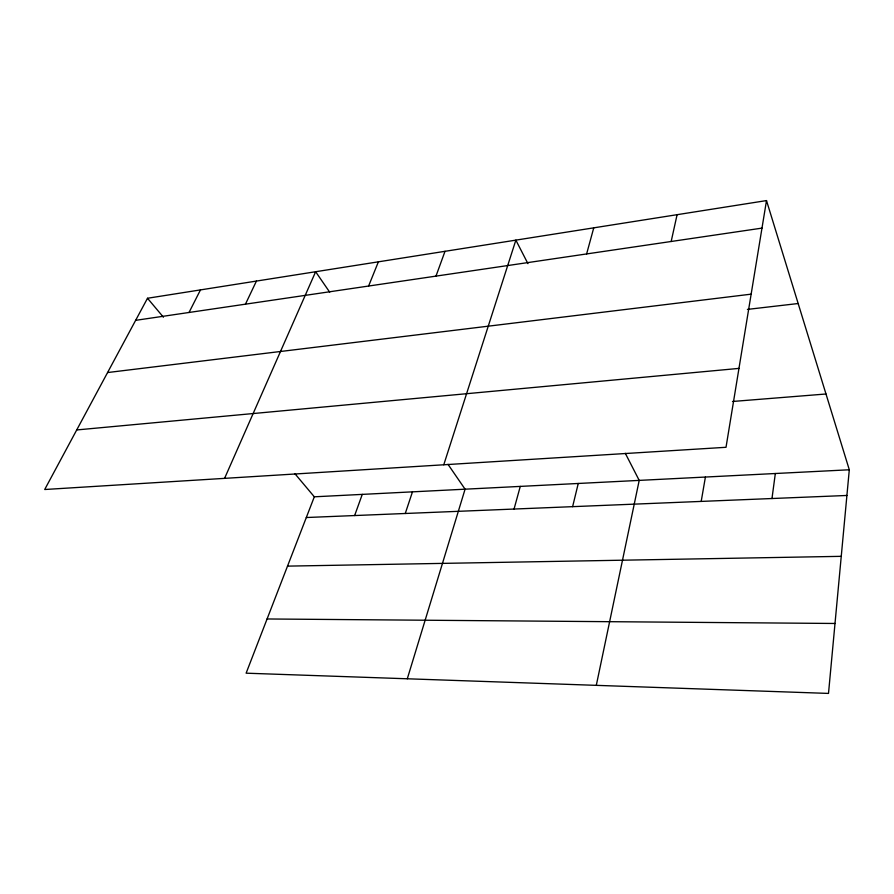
<?xml version="1.0" encoding="UTF-8"?>
<svg xmlns="http://www.w3.org/2000/svg" width="894" height="894" viewBox="0 0 894 894"><rect width="100%" height="100%" fill="white"/><g stroke="black" fill="none" stroke-linecap="round" stroke-linejoin="round"><path stroke-width="1.34" d="M766.504 200.58L726.017 447.291L44.7 489.51L147.51 298.261L766.504 200.58L849.3 469.775L828.503 693.42L246.118 673.182L314.319 496.807L295.02 473.842M771.98 498.528L775.333 473.518M701.198 501.411L705.411 477.05M596.298 685.352L639.21 480.391L625.319 453.325M671.17 241.492L677.093 214.694M572.618 506.663L578.25 483.475M514.05 509.044L520.274 486.403M586.62 253.941L593.75 227.847M407.295 678.781L465.081 489.186L448.006 464.344M443.77 464.779L515.86 240.14L527.941 263.652M405.261 513.491L412.469 491.845M354.639 515.547L362.271 494.382M435.981 276.123L445.011 251.315M368.607 286.035L378.385 261.83M224.584 478.357L315.638 271.731L329.685 292.159M245.448 304.172L256.433 281.074M189.014 312.487L200.468 289.902M135.631 320.343L761.99 228.115M107.571 372.552L751.15 294.16M747.418 309.402L798.163 303.524M76.716 429.947L738.969 368.395M732.488 401.484L825.989 393.997M314.319 496.807L849.3 469.775M306.307 517.525L846.909 495.466M287.51 566.125L841.254 556.336M267.071 618.972L835.007 623.476M147.51 298.261L163.434 317.214"/></g></svg>
